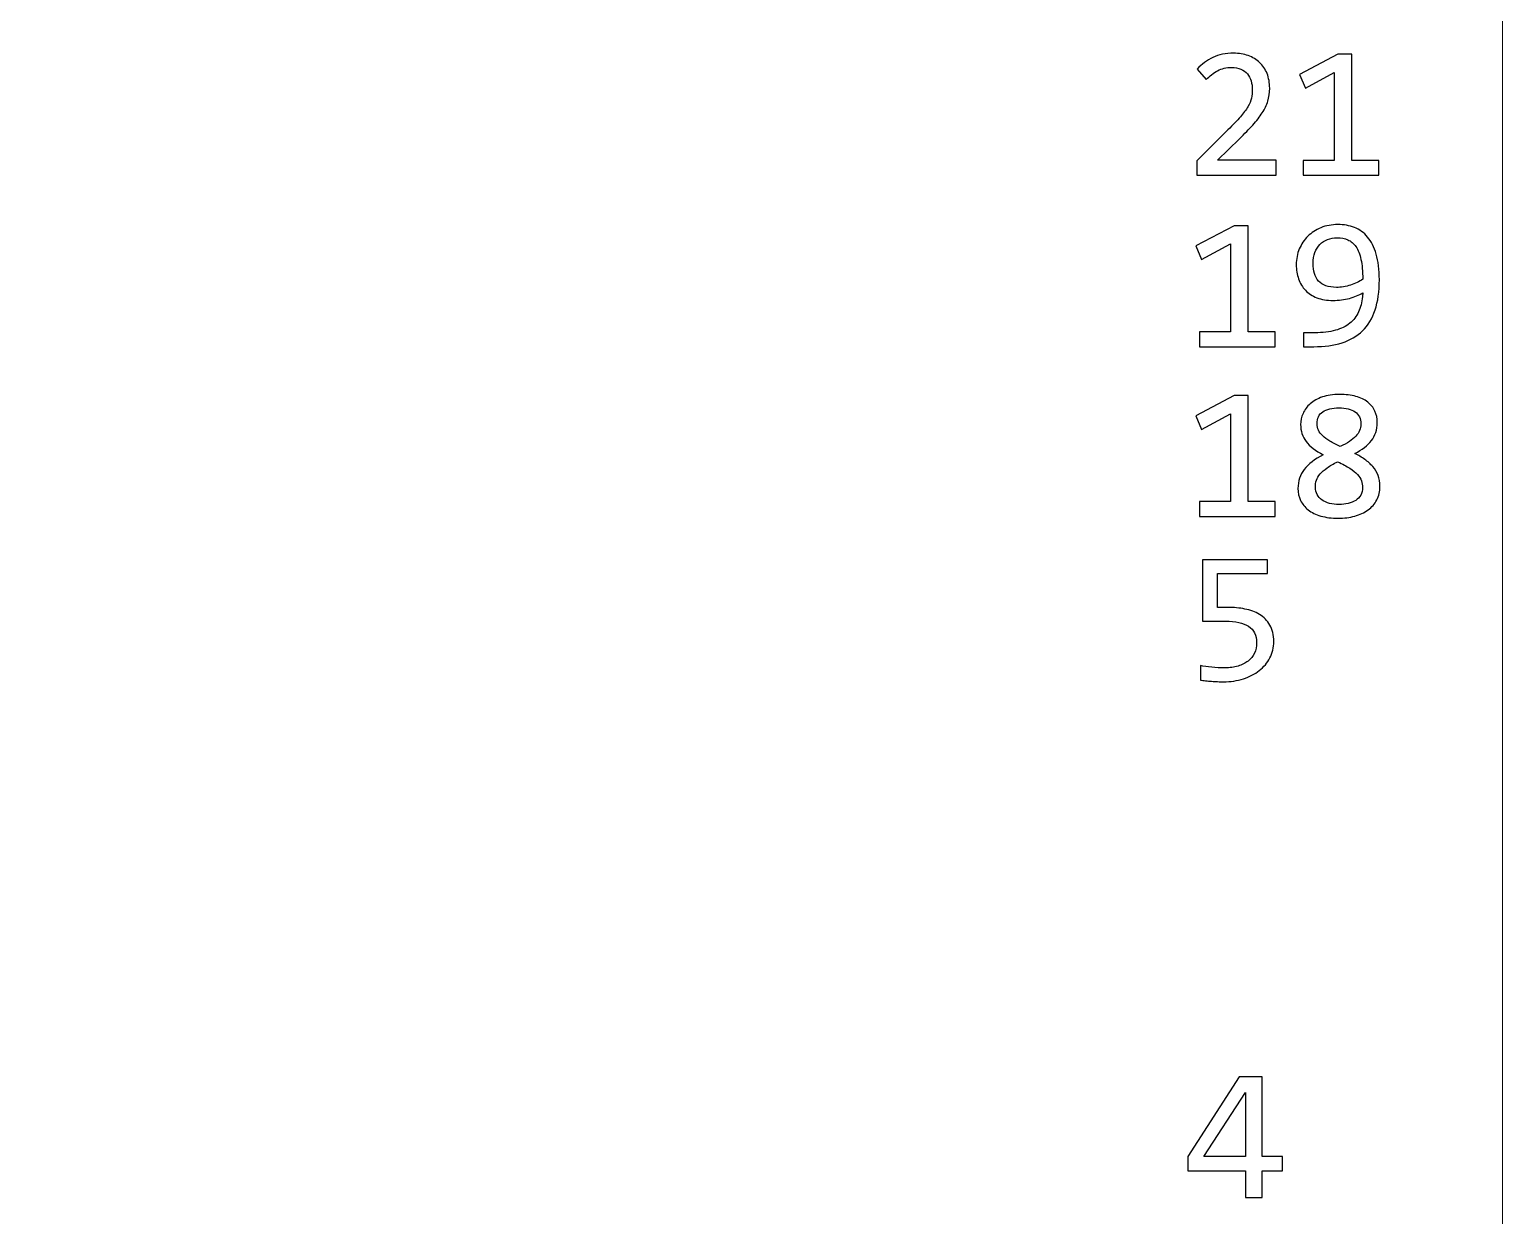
# Model space of a CAD drawing. Header units: millimetres. Extents: x -183.4 to -95.3, y 23.3 to 100.3.
# Drawn here: x -117.36 to -95.34, y 62.72 to 80.45 of the extents above; entities that cross this region are included whole.
import ezdxf

# ---------------------------------------------------------------- set-up
doc = ezdxf.new("R2010")
doc.units = ezdxf.units.MM
doc.header["$MEASUREMENT"] = 0
doc.layers.add('layer 1', color=7, linetype='Continuous')

msp = doc.modelspace()

# ---------------------------------------------------------------- linework, layer by layer
at = {"layer": 'layer 1', "color": 177, "lineweight": 9}
msp.add_lwpolyline([(-183.408, 23.2984), (-95.339, 23.2984), (-95.339, 100.2984), (-183.408, 100.2984), (-183.408, 23.2984)], close=True, dxfattribs=at)
at = {"layer": 'layer 1', "color": 250}
for points, knots in [([(-98.7233, 78.2738), (-98.7233, 78.2738), (-99.9086, 78.2738), (-99.9086, 78.2738), (-99.9086, 78.2738), (-99.9086, 78.2738), (-99.9086, 78.4888), (-99.9086, 78.4888), (-99.9086, 78.4888), (-99.9086, 78.4888), (-99.4434, 78.9516), (-99.4434, 78.9516), (-99.4434, 78.9516), (-99.3672, 79.0273), (-99.3056, 79.0922), (-99.2576, 79.1473), (-99.2576, 79.1473), (-99.2101, 79.2028), (-99.1729, 79.2531), (-99.1461, 79.2983), (-99.1461, 79.2983), (-99.1198, 79.3439), (-99.1019, 79.3867), (-99.0925, 79.4271), (-99.0925, 79.4271), (-99.0836, 79.4676), (-99.0789, 79.5113), (-99.0789, 79.5584), (-99.0789, 79.5584), (-99.0789, 79.6026), (-99.085, 79.6444), (-99.0967, 79.6844), (-99.0967, 79.6844), (-99.109, 79.7244), (-99.1273, 79.7597), (-99.1518, 79.7903), (-99.1518, 79.7903), (-99.1767, 79.8204), (-99.2087, 79.8444), (-99.2482, 79.8618), (-99.2482, 79.8618), (-99.2877, 79.8792), (-99.3352, 79.8881), (-99.3903, 79.8881), (-99.3903, 79.8881), (-99.4665, 79.8881), (-99.5361, 79.8712), (-99.5986, 79.8368), (-99.5986, 79.8368), (-99.6607, 79.803), (-99.7181, 79.7587), (-99.7708, 79.7047), (-99.7708, 79.7047), (-99.7708, 79.7047), (-99.903, 79.8632), (-99.903, 79.8632), (-99.903, 79.8632), (-99.8348, 79.9347), (-99.7567, 79.992), (-99.6678, 80.0349), (-99.6678, 80.0349), (-99.5793, 80.0781), (-99.4759, 80.0998), (-99.3583, 80.0998), (-99.3583, 80.0998), (-99.2783, 80.0998), (-99.2054, 80.088), (-99.14, 80.064), (-99.14, 80.064), (-99.0742, 80.04), (-99.0173, 80.0057), (-98.9693, 79.9605), (-98.9693, 79.9605), (-98.9218, 79.9154), (-98.8846, 79.8603), (-98.8587, 79.795), (-98.8587, 79.795), (-98.8324, 79.7301), (-98.8192, 79.6567), (-98.8192, 79.5748), (-98.8192, 79.5748), (-98.8192, 79.5057), (-98.8286, 79.4417), (-98.847, 79.3829), (-98.847, 79.3829), (-98.8653, 79.3241), (-98.8931, 79.2658), (-98.9302, 79.2075), (-98.9302, 79.2075), (-98.9674, 79.1492), (-99.0144, 79.0885), (-99.0709, 79.0259), (-99.0709, 79.0259), (-99.1273, 78.9638), (-99.1941, 78.8952), (-99.2713, 78.8208), (-99.2713, 78.8208), (-99.2713, 78.8208), (-99.5982, 78.5024), (-99.5982, 78.5024), (-99.5982, 78.5024), (-99.5982, 78.5024), (-98.7233, 78.5024), (-98.7233, 78.5024), (-98.7233, 78.5024), (-98.7233, 78.5024), (-98.7233, 78.2738), (-98.7233, 78.2738)], [0, 0, 0, 0, 0.0357143, 0.0357143, 0.0357143, 0.0357143, 0.0714286, 0.0714286, 0.0714286, 0.0714286, 0.1071429, 0.1071429, 0.1071429, 0.1071429, 0.1428571, 0.1428571, 0.1428571, 0.1428571, 0.1785714, 0.1785714, 0.1785714, 0.1785714, 0.2142857, 0.2142857, 0.2142857, 0.2142857, 0.25, 0.25, 0.25, 0.25, 0.2857143, 0.2857143, 0.2857143, 0.2857143, 0.3214286, 0.3214286, 0.3214286, 0.3214286, 0.3571429, 0.3571429, 0.3571429, 0.3571429, 0.3928571, 0.3928571, 0.3928571, 0.3928571, 0.4285714, 0.4285714, 0.4285714, 0.4285714, 0.4642857, 0.4642857, 0.4642857, 0.4642857, 0.5, 0.5, 0.5, 0.5, 0.5357143, 0.5357143, 0.5357143, 0.5357143, 0.5714286, 0.5714286, 0.5714286, 0.5714286, 0.6071429, 0.6071429, 0.6071429, 0.6071429, 0.6428571, 0.6428571, 0.6428571, 0.6428571, 0.6785714, 0.6785714, 0.6785714, 0.6785714, 0.7142857, 0.7142857, 0.7142857, 0.7142857, 0.75, 0.75, 0.75, 0.75, 0.7857143, 0.7857143, 0.7857143, 0.7857143, 0.8214286, 0.8214286, 0.8214286, 0.8214286, 0.8571429, 0.8571429, 0.8571429, 0.8571429, 0.8928571, 0.8928571, 0.8928571, 0.8928571, 0.9285714, 0.9285714, 0.9285714, 0.9285714, 1, 1, 1, 1]), ([(-97.1857, 78.2738), (-97.1857, 78.2738), (-98.3174, 78.2738), (-98.3174, 78.2738), (-98.3174, 78.2738), (-98.3174, 78.2738), (-98.3174, 78.4968), (-98.3174, 78.4968), (-98.3174, 78.4968), (-98.3174, 78.4968), (-97.8545, 78.4968), (-97.8545, 78.4968), (-97.8545, 78.4968), (-97.8545, 78.4968), (-97.8545, 79.8119), (-97.8545, 79.8119), (-97.8545, 79.8119), (-97.8545, 79.8119), (-98.2859, 79.5777), (-98.2859, 79.5777), (-98.2859, 79.5777), (-98.2859, 79.5777), (-98.3738, 79.7809), (-98.3738, 79.7809), (-98.3738, 79.7809), (-98.3738, 79.7809), (-97.8009, 80.0828), (-97.8009, 80.0828), (-97.8009, 80.0828), (-97.8009, 80.0828), (-97.5893, 80.0828), (-97.5893, 80.0828), (-97.5893, 80.0828), (-97.5893, 80.0828), (-97.5893, 78.4968), (-97.5893, 78.4968), (-97.5893, 78.4968), (-97.5893, 78.4968), (-97.1857, 78.4968), (-97.1857, 78.4968), (-97.1857, 78.4968), (-97.1857, 78.4968), (-97.1857, 78.2738), (-97.1857, 78.2738)], [0, 0, 0, 0, 0.0833333, 0.0833333, 0.0833333, 0.0833333, 0.1666667, 0.1666667, 0.1666667, 0.1666667, 0.25, 0.25, 0.25, 0.25, 0.3333333, 0.3333333, 0.3333333, 0.3333333, 0.4166667, 0.4166667, 0.4166667, 0.4166667, 0.5, 0.5, 0.5, 0.5, 0.5833333, 0.5833333, 0.5833333, 0.5833333, 0.6666667, 0.6666667, 0.6666667, 0.6666667, 0.75, 0.75, 0.75, 0.75, 0.8333333, 0.8333333, 0.8333333, 0.8333333, 1, 1, 1, 1]), ([(-98.7374, 75.7111), (-98.7374, 75.7111), (-99.8691, 75.7111), (-99.8691, 75.7111), (-99.8691, 75.7111), (-99.8691, 75.7111), (-99.8691, 75.9341), (-99.8691, 75.9341), (-99.8691, 75.9341), (-99.8691, 75.9341), (-99.4062, 75.9341), (-99.4062, 75.9341), (-99.4062, 75.9341), (-99.4062, 75.9341), (-99.4062, 77.2492), (-99.4062, 77.2492), (-99.4062, 77.2492), (-99.4062, 77.2492), (-99.8376, 77.015), (-99.8376, 77.015), (-99.8376, 77.015), (-99.8376, 77.015), (-99.9255, 77.2182), (-99.9255, 77.2182), (-99.9255, 77.2182), (-99.9255, 77.2182), (-99.3526, 77.5201), (-99.3526, 77.5201), (-99.3526, 77.5201), (-99.3526, 77.5201), (-99.141, 77.5201), (-99.141, 77.5201), (-99.141, 77.5201), (-99.141, 77.5201), (-99.141, 75.9341), (-99.141, 75.9341), (-99.141, 75.9341), (-99.141, 75.9341), (-98.7374, 75.9341), (-98.7374, 75.9341), (-98.7374, 75.9341), (-98.7374, 75.9341), (-98.7374, 75.7111), (-98.7374, 75.7111)], [0, 0, 0, 0, 0.0833333, 0.0833333, 0.0833333, 0.0833333, 0.1666667, 0.1666667, 0.1666667, 0.1666667, 0.25, 0.25, 0.25, 0.25, 0.3333333, 0.3333333, 0.3333333, 0.3333333, 0.4166667, 0.4166667, 0.4166667, 0.4166667, 0.5, 0.5, 0.5, 0.5, 0.5833333, 0.5833333, 0.5833333, 0.5833333, 0.6666667, 0.6666667, 0.6666667, 0.6666667, 0.75, 0.75, 0.75, 0.75, 0.8333333, 0.8333333, 0.8333333, 0.8333333, 1, 1, 1, 1]), ([(-97.18, 76.713), (-97.18, 76.5375), (-97.2012, 76.3865), (-97.2435, 76.2605), (-97.2435, 76.2605), (-97.2859, 76.134), (-97.3484, 76.03), (-97.4307, 75.9486), (-97.4307, 75.9486), (-97.5135, 75.8677), (-97.6161, 75.8075), (-97.7384, 75.769), (-97.7384, 75.769), (-97.8607, 75.7304), (-98.0018, 75.7111), (-98.1617, 75.7111), (-98.1617, 75.7111), (-98.1617, 75.7111), (-98.3117, 75.7111), (-98.3117, 75.7111), (-98.3117, 75.7111), (-98.3117, 75.7111), (-98.3117, 75.9199), (-98.3117, 75.9199), (-98.3117, 75.9199), (-98.3117, 75.9199), (-98.1452, 75.9199), (-98.1452, 75.9199), (-98.1452, 75.9199), (-98.0267, 75.9199), (-97.9242, 75.9317), (-97.8376, 75.9557), (-97.8376, 75.9557), (-97.7515, 75.9797), (-97.6796, 76.015), (-97.6222, 76.0615), (-97.6222, 76.0615), (-97.5648, 76.1076), (-97.5206, 76.1641), (-97.4905, 76.2309), (-97.4905, 76.2309), (-97.4599, 76.2976), (-97.4411, 76.3738), (-97.434, 76.459), (-97.434, 76.459), (-97.434, 76.459), (-97.4284, 76.5154), (-97.4284, 76.5154), (-97.4284, 76.5154), (-97.4863, 76.4816), (-97.553, 76.4543), (-97.6283, 76.4336), (-97.6283, 76.4336), (-97.7036, 76.4129), (-97.7854, 76.4025), (-97.8734, 76.4025), (-97.8734, 76.4025), (-97.9641, 76.4025), (-98.0441, 76.4157), (-98.1133, 76.4425), (-98.1133, 76.4425), (-98.1819, 76.4693), (-98.2393, 76.5065), (-98.2849, 76.554), (-98.2849, 76.554), (-98.3301, 76.602), (-98.3644, 76.6589), (-98.3875, 76.7243), (-98.3875, 76.7243), (-98.4105, 76.7901), (-98.4218, 76.8616), (-98.4218, 76.9388), (-98.4218, 76.9388), (-98.4218, 77.0225), (-98.4068, 77.1006), (-98.3762, 77.173), (-98.3762, 77.173), (-98.3461, 77.2459), (-98.3033, 77.3089), (-98.2487, 77.3626), (-98.2487, 77.3626), (-98.1942, 77.4166), (-98.1288, 77.459), (-98.0526, 77.49), (-98.0526, 77.49), (-97.9764, 77.5215), (-97.8922, 77.5371), (-97.8, 77.5371), (-97.8, 77.5371), (-97.7111, 77.5371), (-97.6288, 77.5225), (-97.553, 77.4928), (-97.553, 77.4928), (-97.4768, 77.4637), (-97.4115, 77.4162), (-97.3564, 77.3503), (-97.3564, 77.3503), (-97.3014, 77.2845), (-97.2581, 77.1993), (-97.2271, 77.0949), (-97.2271, 77.0949), (-97.1956, 76.99), (-97.18, 76.8626), (-97.18, 76.713)], [0, 0, 0, 0, 0.037037, 0.037037, 0.037037, 0.037037, 0.0740741, 0.0740741, 0.0740741, 0.0740741, 0.1111111, 0.1111111, 0.1111111, 0.1111111, 0.1481481, 0.1481481, 0.1481481, 0.1481481, 0.1851852, 0.1851852, 0.1851852, 0.1851852, 0.2222222, 0.2222222, 0.2222222, 0.2222222, 0.2592593, 0.2592593, 0.2592593, 0.2592593, 0.2962963, 0.2962963, 0.2962963, 0.2962963, 0.3333333, 0.3333333, 0.3333333, 0.3333333, 0.3703704, 0.3703704, 0.3703704, 0.3703704, 0.4074074, 0.4074074, 0.4074074, 0.4074074, 0.4444444, 0.4444444, 0.4444444, 0.4444444, 0.4814815, 0.4814815, 0.4814815, 0.4814815, 0.5185185, 0.5185185, 0.5185185, 0.5185185, 0.5555556, 0.5555556, 0.5555556, 0.5555556, 0.5925926, 0.5925926, 0.5925926, 0.5925926, 0.6296296, 0.6296296, 0.6296296, 0.6296296, 0.6666667, 0.6666667, 0.6666667, 0.6666667, 0.7037037, 0.7037037, 0.7037037, 0.7037037, 0.7407407, 0.7407407, 0.7407407, 0.7407407, 0.7777778, 0.7777778, 0.7777778, 0.7777778, 0.8148148, 0.8148148, 0.8148148, 0.8148148, 0.8518519, 0.8518519, 0.8518519, 0.8518519, 0.8888889, 0.8888889, 0.8888889, 0.8888889, 0.9259259, 0.9259259, 0.9259259, 0.9259259, 1, 1, 1, 1]), ([(-97.8117, 77.3395), (-97.8635, 77.3395), (-97.911, 77.331), (-97.9547, 77.3141), (-97.9547, 77.3141), (-97.9985, 77.2972), (-98.0361, 77.2722), (-98.0681, 77.2398), (-98.0681, 77.2398), (-98.0996, 77.2069), (-98.1245, 77.1669), (-98.1429, 77.1194), (-98.1429, 77.1194), (-98.1612, 77.0714), (-98.1706, 77.0168), (-98.1706, 76.9552), (-98.1706, 76.9552), (-98.1706, 76.8992), (-98.1641, 76.8494), (-98.1504, 76.8052), (-98.1504, 76.8052), (-98.1372, 76.761), (-98.1165, 76.7238), (-98.0883, 76.6928), (-98.0883, 76.6928), (-98.0606, 76.6622), (-98.0244, 76.6387), (-97.9801, 76.6222), (-97.9801, 76.6222), (-97.9359, 76.6057), (-97.8837, 76.5973), (-97.823, 76.5973), (-97.823, 76.5973), (-97.7887, 76.5973), (-97.7539, 76.6006), (-97.7172, 76.6071), (-97.7172, 76.6071), (-97.681, 76.6133), (-97.6457, 76.6222), (-97.6114, 76.633), (-97.6114, 76.633), (-97.5766, 76.6443), (-97.5436, 76.657), (-97.5126, 76.6716), (-97.5126, 76.6716), (-97.4811, 76.6866), (-97.4533, 76.7022), (-97.4284, 76.7186), (-97.4284, 76.7186), (-97.4284, 76.8372), (-97.4373, 76.9359), (-97.4547, 77.0154), (-97.4547, 77.0154), (-97.4721, 77.0944), (-97.4975, 77.1584), (-97.5305, 77.2069), (-97.5305, 77.2069), (-97.5634, 77.2548), (-97.6038, 77.2892), (-97.6514, 77.3094), (-97.6514, 77.3094), (-97.6984, 77.3296), (-97.752, 77.3395), (-97.8117, 77.3395)], [0, 0, 0, 0, 0.0588235, 0.0588235, 0.0588235, 0.0588235, 0.1176471, 0.1176471, 0.1176471, 0.1176471, 0.1764706, 0.1764706, 0.1764706, 0.1764706, 0.2352941, 0.2352941, 0.2352941, 0.2352941, 0.2941176, 0.2941176, 0.2941176, 0.2941176, 0.3529412, 0.3529412, 0.3529412, 0.3529412, 0.4117647, 0.4117647, 0.4117647, 0.4117647, 0.4705882, 0.4705882, 0.4705882, 0.4705882, 0.5294118, 0.5294118, 0.5294118, 0.5294118, 0.5882353, 0.5882353, 0.5882353, 0.5882353, 0.6470588, 0.6470588, 0.6470588, 0.6470588, 0.7058824, 0.7058824, 0.7058824, 0.7058824, 0.7647059, 0.7647059, 0.7647059, 0.7647059, 0.8235294, 0.8235294, 0.8235294, 0.8235294, 0.8823529, 0.8823529, 0.8823529, 0.8823529, 1, 1, 1, 1]), ([(-98.7374, 73.171), (-98.7374, 73.171), (-99.8691, 73.171), (-99.8691, 73.171), (-99.8691, 73.171), (-99.8691, 73.171), (-99.8691, 73.394), (-99.8691, 73.394), (-99.8691, 73.394), (-99.8691, 73.394), (-99.4062, 73.394), (-99.4062, 73.394), (-99.4062, 73.394), (-99.4062, 73.394), (-99.4062, 74.7091), (-99.4062, 74.7091), (-99.4062, 74.7091), (-99.4062, 74.7091), (-99.8376, 74.4749), (-99.8376, 74.4749), (-99.8376, 74.4749), (-99.8376, 74.4749), (-99.9255, 74.6781), (-99.9255, 74.6781), (-99.9255, 74.6781), (-99.9255, 74.6781), (-99.3526, 74.98), (-99.3526, 74.98), (-99.3526, 74.98), (-99.3526, 74.98), (-99.141, 74.98), (-99.141, 74.98), (-99.141, 74.98), (-99.141, 74.98), (-99.141, 73.394), (-99.141, 73.394), (-99.141, 73.394), (-99.141, 73.394), (-98.7374, 73.394), (-98.7374, 73.394), (-98.7374, 73.394), (-98.7374, 73.394), (-98.7374, 73.171), (-98.7374, 73.171)], [0, 0, 0, 0, 0.0833333, 0.0833333, 0.0833333, 0.0833333, 0.1666667, 0.1666667, 0.1666667, 0.1666667, 0.25, 0.25, 0.25, 0.25, 0.3333333, 0.3333333, 0.3333333, 0.3333333, 0.4166667, 0.4166667, 0.4166667, 0.4166667, 0.5, 0.5, 0.5, 0.5, 0.5833333, 0.5833333, 0.5833333, 0.5833333, 0.6666667, 0.6666667, 0.6666667, 0.6666667, 0.75, 0.75, 0.75, 0.75, 0.8333333, 0.8333333, 0.8333333, 0.8333333, 1, 1, 1, 1]), ([(-97.1716, 73.6226), (-97.1716, 73.5464), (-97.1871, 73.4786), (-97.2186, 73.4194), (-97.2186, 73.4194), (-97.2497, 73.3601), (-97.2934, 73.3102), (-97.3494, 73.2698), (-97.3494, 73.2698), (-97.4053, 73.2293), (-97.4717, 73.1983), (-97.5479, 73.1771), (-97.5479, 73.1771), (-97.6241, 73.1559), (-97.7064, 73.1456), (-97.7958, 73.1456), (-97.7958, 73.1456), (-97.8941, 73.1456), (-97.9806, 73.1564), (-98.0554, 73.1785), (-98.0554, 73.1785), (-98.1302, 73.2006), (-98.1927, 73.2317), (-98.2435, 73.2712), (-98.2435, 73.2712), (-98.2939, 73.3107), (-98.332, 73.3573), (-98.3578, 73.4118), (-98.3578, 73.4118), (-98.3837, 73.4659), (-98.3964, 73.5257), (-98.3964, 73.591), (-98.3964, 73.591), (-98.3964, 73.7011), (-98.3654, 73.7961), (-98.3038, 73.8761), (-98.3038, 73.8761), (-98.2421, 73.956), (-98.1471, 74.0289), (-98.0182, 74.0939), (-98.0182, 74.0939), (-98.1358, 74.1536), (-98.2214, 74.2204), (-98.2755, 74.2933), (-98.2755, 74.2933), (-98.3296, 74.3662), (-98.3569, 74.4504), (-98.3569, 74.5449), (-98.3569, 74.5449), (-98.3569, 74.6028), (-98.3451, 74.6588), (-98.3212, 74.7129), (-98.3212, 74.7129), (-98.2972, 74.7674), (-98.2614, 74.8154), (-98.213, 74.8577), (-98.213, 74.8577), (-98.165, 74.9001), (-98.1043, 74.9339), (-98.0319, 74.9589), (-98.0319, 74.9589), (-97.9594, 74.9843), (-97.8738, 74.997), (-97.7755, 74.997), (-97.7755, 74.997), (-97.6829, 74.997), (-97.6015, 74.9871), (-97.5314, 74.9673), (-97.5314, 74.9673), (-97.4609, 74.9476), (-97.4021, 74.9194), (-97.3541, 74.8827), (-97.3541, 74.8827), (-97.3066, 74.846), (-97.2708, 74.8013), (-97.2468, 74.7491), (-97.2468, 74.7491), (-97.2228, 74.6964), (-97.2111, 74.6381), (-97.2111, 74.5736), (-97.2111, 74.5736), (-97.2111, 74.4692), (-97.2403, 74.3798), (-97.2986, 74.3065), (-97.2986, 74.3065), (-97.3569, 74.2331), (-97.4397, 74.1686), (-97.5469, 74.1136), (-97.5469, 74.1136), (-97.4938, 74.0868), (-97.4444, 74.0572), (-97.3988, 74.0252), (-97.3988, 74.0252), (-97.3527, 73.9932), (-97.3127, 73.957), (-97.2788, 73.9175), (-97.2788, 73.9175), (-97.245, 73.878), (-97.2186, 73.8342), (-97.1998, 73.7853), (-97.1998, 73.7853), (-97.181, 73.7364), (-97.1716, 73.6823), (-97.1716, 73.6226)], [0, 0, 0, 0, 0.037037, 0.037037, 0.037037, 0.037037, 0.0740741, 0.0740741, 0.0740741, 0.0740741, 0.1111111, 0.1111111, 0.1111111, 0.1111111, 0.1481481, 0.1481481, 0.1481481, 0.1481481, 0.1851852, 0.1851852, 0.1851852, 0.1851852, 0.2222222, 0.2222222, 0.2222222, 0.2222222, 0.2592593, 0.2592593, 0.2592593, 0.2592593, 0.2962963, 0.2962963, 0.2962963, 0.2962963, 0.3333333, 0.3333333, 0.3333333, 0.3333333, 0.3703704, 0.3703704, 0.3703704, 0.3703704, 0.4074074, 0.4074074, 0.4074074, 0.4074074, 0.4444444, 0.4444444, 0.4444444, 0.4444444, 0.4814815, 0.4814815, 0.4814815, 0.4814815, 0.5185185, 0.5185185, 0.5185185, 0.5185185, 0.5555556, 0.5555556, 0.5555556, 0.5555556, 0.5925926, 0.5925926, 0.5925926, 0.5925926, 0.6296296, 0.6296296, 0.6296296, 0.6296296, 0.6666667, 0.6666667, 0.6666667, 0.6666667, 0.7037037, 0.7037037, 0.7037037, 0.7037037, 0.7407407, 0.7407407, 0.7407407, 0.7407407, 0.7777778, 0.7777778, 0.7777778, 0.7777778, 0.8148148, 0.8148148, 0.8148148, 0.8148148, 0.8518519, 0.8518519, 0.8518519, 0.8518519, 0.8888889, 0.8888889, 0.8888889, 0.8888889, 0.9259259, 0.9259259, 0.9259259, 0.9259259, 1, 1, 1, 1]), ([(-97.4566, 74.5553), (-97.4566, 74.6367), (-97.4853, 74.6973), (-97.5427, 74.7369), (-97.5427, 74.7369), (-97.6001, 74.7768), (-97.681, 74.7966), (-97.7845, 74.7966), (-97.7845, 74.7966), (-97.8875, 74.7966), (-97.9679, 74.7768), (-98.0253, 74.7378), (-98.0253, 74.7378), (-98.0827, 74.6983), (-98.1114, 74.6395), (-98.1114, 74.5605), (-98.1114, 74.5605), (-98.1114, 74.5247), (-98.1043, 74.4913), (-98.0907, 74.4612), (-98.0907, 74.4612), (-98.077, 74.4306), (-98.0554, 74.4024), (-98.0267, 74.3756), (-98.0267, 74.3756), (-97.9975, 74.3488), (-97.9618, 74.3225), (-97.9185, 74.2966), (-97.9185, 74.2966), (-97.8752, 74.2712), (-97.824, 74.2448), (-97.7642, 74.218), (-97.7642, 74.218), (-97.6603, 74.267), (-97.5831, 74.3178), (-97.5323, 74.3704), (-97.5323, 74.3704), (-97.482, 74.4236), (-97.4566, 74.4852), (-97.4566, 74.5553)], [0, 0, 0, 0, 0.0909091, 0.0909091, 0.0909091, 0.0909091, 0.1818182, 0.1818182, 0.1818182, 0.1818182, 0.2727273, 0.2727273, 0.2727273, 0.2727273, 0.3636364, 0.3636364, 0.3636364, 0.3636364, 0.4545455, 0.4545455, 0.4545455, 0.4545455, 0.5454545, 0.5454545, 0.5454545, 0.5454545, 0.6363636, 0.6363636, 0.6363636, 0.6363636, 0.7272727, 0.7272727, 0.7272727, 0.7272727, 0.8181818, 0.8181818, 0.8181818, 0.8181818, 1, 1, 1, 1]), ([(-97.4312, 73.6051), (-97.4312, 73.639), (-97.4369, 73.6724), (-97.4477, 73.7044), (-97.4477, 73.7044), (-97.459, 73.7364), (-97.4787, 73.7684), (-97.5069, 73.7994), (-97.5069, 73.7994), (-97.5356, 73.8305), (-97.5737, 73.862), (-97.6212, 73.893), (-97.6212, 73.893), (-97.6692, 73.9241), (-97.7299, 73.9565), (-97.8033, 73.9894), (-97.8033, 73.9894), (-97.8658, 73.9593), (-97.9185, 73.9292), (-97.9609, 73.8991), (-97.9609, 73.8991), (-98.0037, 73.8695), (-98.0385, 73.8389), (-98.0643, 73.8083), (-98.0643, 73.8083), (-98.0907, 73.7778), (-98.109, 73.7458), (-98.1203, 73.7129), (-98.1203, 73.7129), (-98.1311, 73.6795), (-98.1368, 73.6447), (-98.1368, 73.608), (-98.1368, 73.608), (-98.1368, 73.5666), (-98.1278, 73.5299), (-98.11, 73.4984), (-98.11, 73.4984), (-98.0921, 73.4669), (-98.0676, 73.44), (-98.0361, 73.4179), (-98.0361, 73.4179), (-98.0051, 73.3958), (-97.9679, 73.3794), (-97.9246, 73.3681), (-97.9246, 73.3681), (-97.8814, 73.3573), (-97.8343, 73.3516), (-97.784, 73.3516), (-97.784, 73.3516), (-97.7351, 73.3516), (-97.6895, 73.3568), (-97.6462, 73.3667), (-97.6462, 73.3667), (-97.6029, 73.377), (-97.5657, 73.3921), (-97.5338, 73.4128), (-97.5338, 73.4128), (-97.5022, 73.4335), (-97.4773, 73.4598), (-97.459, 73.4913), (-97.459, 73.4913), (-97.4406, 73.5233), (-97.4312, 73.5609), (-97.4312, 73.6051)], [0, 0, 0, 0, 0.0588235, 0.0588235, 0.0588235, 0.0588235, 0.1176471, 0.1176471, 0.1176471, 0.1176471, 0.1764706, 0.1764706, 0.1764706, 0.1764706, 0.2352941, 0.2352941, 0.2352941, 0.2352941, 0.2941176, 0.2941176, 0.2941176, 0.2941176, 0.3529412, 0.3529412, 0.3529412, 0.3529412, 0.4117647, 0.4117647, 0.4117647, 0.4117647, 0.4705882, 0.4705882, 0.4705882, 0.4705882, 0.5294118, 0.5294118, 0.5294118, 0.5294118, 0.5882353, 0.5882353, 0.5882353, 0.5882353, 0.6470588, 0.6470588, 0.6470588, 0.6470588, 0.7058824, 0.7058824, 0.7058824, 0.7058824, 0.7647059, 0.7647059, 0.7647059, 0.7647059, 0.8235294, 0.8235294, 0.8235294, 0.8235294, 0.8823529, 0.8823529, 0.8823529, 0.8823529, 1, 1, 1, 1]), ([(-98.7573, 71.3014), (-98.7573, 71.212), (-98.7766, 71.1307), (-98.8152, 71.0573), (-98.8152, 71.0573), (-98.8538, 70.9834), (-98.9069, 70.9204), (-98.9742, 70.8673), (-98.9742, 70.8673), (-99.0419, 70.8146), (-99.1214, 70.7732), (-99.2131, 70.744), (-99.2131, 70.744), (-99.3053, 70.7144), (-99.4041, 70.6998), (-99.5109, 70.6998), (-99.5109, 70.6998), (-99.5377, 70.6998), (-99.5664, 70.7007), (-99.5969, 70.7022), (-99.5969, 70.7022), (-99.6275, 70.7036), (-99.6581, 70.7054), (-99.6887, 70.7078), (-99.6887, 70.7078), (-99.7188, 70.7101), (-99.7484, 70.7125), (-99.7776, 70.7153), (-99.7776, 70.7153), (-99.8063, 70.7181), (-99.8321, 70.7214), (-99.8552, 70.7252), (-99.8552, 70.7252), (-99.8552, 70.7252), (-99.8552, 70.9425), (-99.8552, 70.9425), (-99.8552, 70.9425), (-99.8053, 70.9308), (-99.7489, 70.9223), (-99.6849, 70.9166), (-99.6849, 70.9166), (-99.6209, 70.9115), (-99.5565, 70.9086), (-99.4911, 70.9086), (-99.4911, 70.9086), (-99.4177, 70.9086), (-99.3514, 70.9176), (-99.2926, 70.935), (-99.2926, 70.935), (-99.2338, 70.9524), (-99.184, 70.9773), (-99.1426, 71.0098), (-99.1426, 71.0098), (-99.1012, 71.0427), (-99.0692, 71.0822), (-99.0471, 71.1283), (-99.0471, 71.1283), (-99.025, 71.1749), (-99.0142, 71.2271), (-99.0142, 71.2849), (-99.0142, 71.2849), (-99.0142, 71.3969), (-99.0546, 71.4783), (-99.135, 71.5291), (-99.135, 71.5291), (-99.2155, 71.5803), (-99.3312, 71.6057), (-99.4817, 71.6057), (-99.4817, 71.6057), (-99.4817, 71.6057), (-99.8241, 71.6057), (-99.8241, 71.6057), (-99.8241, 71.6057), (-99.8241, 71.6057), (-99.8241, 72.5258), (-99.8241, 72.5258), (-99.8241, 72.5258), (-99.8241, 72.5258), (-98.8533, 72.5258), (-98.8533, 72.5258), (-98.8533, 72.5258), (-98.8533, 72.5258), (-98.8533, 72.3169), (-98.8533, 72.3169), (-98.8533, 72.3169), (-98.8533, 72.3169), (-99.5983, 72.3169), (-99.5983, 72.3169), (-99.5983, 72.3169), (-99.5983, 72.3169), (-99.5983, 71.8117), (-99.5983, 71.8117), (-99.5983, 71.8117), (-99.5983, 71.8117), (-99.4412, 71.8117), (-99.4412, 71.8117), (-99.4412, 71.8117), (-99.3547, 71.8117), (-99.2705, 71.8038), (-99.1887, 71.7882), (-99.1887, 71.7882), (-99.1068, 71.7727), (-99.0344, 71.7454), (-98.9704, 71.7064), (-98.9704, 71.7064), (-98.9064, 71.6673), (-98.8552, 71.6147), (-98.8161, 71.5488), (-98.8161, 71.5488), (-98.7771, 71.483), (-98.7573, 71.4006), (-98.7573, 71.3014)], [0, 0, 0, 0, 0.0344828, 0.0344828, 0.0344828, 0.0344828, 0.0689655, 0.0689655, 0.0689655, 0.0689655, 0.1034483, 0.1034483, 0.1034483, 0.1034483, 0.137931, 0.137931, 0.137931, 0.137931, 0.1724138, 0.1724138, 0.1724138, 0.1724138, 0.2068966, 0.2068966, 0.2068966, 0.2068966, 0.2413793, 0.2413793, 0.2413793, 0.2413793, 0.2758621, 0.2758621, 0.2758621, 0.2758621, 0.3103448, 0.3103448, 0.3103448, 0.3103448, 0.3448276, 0.3448276, 0.3448276, 0.3448276, 0.3793103, 0.3793103, 0.3793103, 0.3793103, 0.4137931, 0.4137931, 0.4137931, 0.4137931, 0.4482759, 0.4482759, 0.4482759, 0.4482759, 0.4827586, 0.4827586, 0.4827586, 0.4827586, 0.5172414, 0.5172414, 0.5172414, 0.5172414, 0.5517241, 0.5517241, 0.5517241, 0.5517241, 0.5862069, 0.5862069, 0.5862069, 0.5862069, 0.6206897, 0.6206897, 0.6206897, 0.6206897, 0.6551724, 0.6551724, 0.6551724, 0.6551724, 0.6896552, 0.6896552, 0.6896552, 0.6896552, 0.7241379, 0.7241379, 0.7241379, 0.7241379, 0.7586207, 0.7586207, 0.7586207, 0.7586207, 0.7931034, 0.7931034, 0.7931034, 0.7931034, 0.8275862, 0.8275862, 0.8275862, 0.8275862, 0.862069, 0.862069, 0.862069, 0.862069, 0.8965517, 0.8965517, 0.8965517, 0.8965517, 0.9310345, 0.9310345, 0.9310345, 0.9310345, 1, 1, 1, 1]), ([(-98.6254, 63.3872), (-98.6254, 63.3872), (-98.933, 63.3872), (-98.933, 63.3872), (-98.933, 63.3872), (-98.933, 63.3872), (-98.933, 62.9893), (-98.933, 62.9893), (-98.933, 62.9893), (-98.933, 62.9893), (-99.1785, 62.9893), (-99.1785, 62.9893), (-99.1785, 62.9893), (-99.1785, 62.9893), (-99.1785, 63.3872), (-99.1785, 63.3872), (-99.1785, 63.3872), (-99.1785, 63.3872), (-100.0449, 63.3872), (-100.0449, 63.3872), (-100.0449, 63.3872), (-100.0449, 63.3872), (-100.0449, 63.5989), (-100.0449, 63.5989), (-100.0449, 63.5989), (-100.0449, 63.5989), (-99.2778, 64.7899), (-99.2778, 64.7899), (-99.2778, 64.7899), (-99.2778, 64.7899), (-98.933, 64.7899), (-98.933, 64.7899), (-98.933, 64.7899), (-98.933, 64.7899), (-98.933, 63.5989), (-98.933, 63.5989), (-98.933, 63.5989), (-98.933, 63.5989), (-98.6254, 63.5989), (-98.6254, 63.5989), (-98.6254, 63.5989), (-98.6254, 63.5989), (-98.6254, 63.3872), (-98.6254, 63.3872)], [0, 0, 0, 0, 0.0833333, 0.0833333, 0.0833333, 0.0833333, 0.1666667, 0.1666667, 0.1666667, 0.1666667, 0.25, 0.25, 0.25, 0.25, 0.3333333, 0.3333333, 0.3333333, 0.3333333, 0.4166667, 0.4166667, 0.4166667, 0.4166667, 0.5, 0.5, 0.5, 0.5, 0.5833333, 0.5833333, 0.5833333, 0.5833333, 0.6666667, 0.6666667, 0.6666667, 0.6666667, 0.75, 0.75, 0.75, 0.75, 0.8333333, 0.8333333, 0.8333333, 0.8333333, 1, 1, 1, 1]), ([(-99.1785, 64.5584), (-99.1785, 64.5584), (-99.805, 63.5989), (-99.805, 63.5989), (-99.805, 63.5989), (-99.805, 63.5989), (-99.1785, 63.5989), (-99.1785, 63.5989), (-99.1785, 63.5989), (-99.1785, 63.5989), (-99.1785, 64.5584), (-99.1785, 64.5584)], [0, 0, 0, 0, 0.25, 0.25, 0.25, 0.25, 0.5, 0.5, 0.5, 0.5, 1, 1, 1, 1])]:
    msp.add_open_spline(points, degree=3, knots=knots, dxfattribs=at)

doc.saveas('drawing.dxf')
